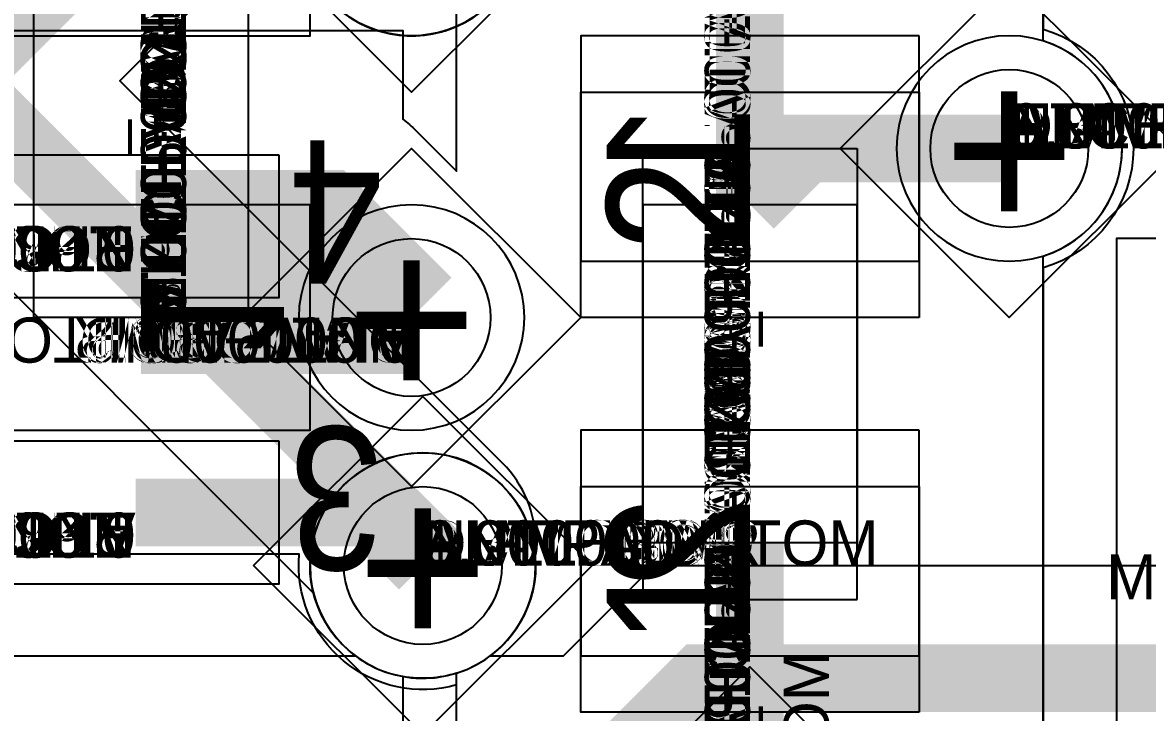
# Model space of a CAD drawing. Extents: x 0 to 323, y 0 to 320.
# Drawn here: x 75.988 to 80.975, y 175.653 to 178.714 of the extents above; entities that cross this region are included whole.
import ezdxf
from ezdxf.enums import TextEntityAlignment as Align

# ---------------------------------------------------------------- set-up
doc = ezdxf.new("R2010")
doc.units = 0
doc.header["$MEASUREMENT"] = 0
doc.layers.get('0').update_dxf_attribs({"linetype": 'CONTINUOUS'})
for name, color, linetype in [('CDN_FIGURES', 7, 'CONTINUOUS'), ('ETCH_BOTTOM', 7, 'CONTINUOUS'), ('ETCH_GND', 3, 'CONTINUOUS'), ('ETCH_INT1', 4, 'CONTINUOUS'), ('ETCH_INT2', 5, 'CONTINUOUS'), ('ETCH_PWR', 6, 'CONTINUOUS'), ('ETCH_TOP', 2, 'CONTINUOUS'), ('MANUFACTURING_NCLEGEND-1-6', 8, 'CONTINUOUS'), ('PACKAGE_GEOMETRY_ASSEMBLY_TOP', 11, 'CONTINUOUS'), ('PACKAGE_GEOMETRY_PIN_NUMBER', 9, 'CONTINUOUS')]:
    doc.layers.add(name, color=color, linetype=linetype)

# ---------------------------------------------------------------- blocks, each defined once
blk = doc.blocks.new('PAD_INFO')
for tag in ['SHAPE_TYPE', 'PAD_HEIGHT', 'PAD_LAYER', 'PAD_TYPE', 'PAD_WIDTH']:
    blk.add_attdef(tag, (0, 0), '', height=0.2)
at = {"flags": 2}
blk.add_attdef('CDN_TYPE', (0, 0), '', height=0.2, dxfattribs=at)
blk = doc.blocks.new('DRILL_INFO')
at = {"flags": 2}
blk.add_attdef('CDN_TYPE', (0, 0), '', height=0.2, dxfattribs=at)
for tag in ['FSHAPE', 'FCHAR', 'DRILL_HEIGHT', 'DIAMETER', 'PLATED', 'DRILL_WIDTH']:
    blk.add_attdef(tag, (0, 0), '', height=0.2)
blk = doc.blocks.new('VIA0700X0300')
at = {"layer": 'ETCH_BOTTOM'}
blk.add_circle((0, 0), 0.35, dxfattribs=at)
at = {"layer": 'ETCH_GND'}
blk.add_circle((0, 0), 0.35, dxfattribs=at)
at = {"layer": 'ETCH_INT1'}
blk.add_circle((0, 0), 0.35, dxfattribs=at)
at = {"layer": 'ETCH_INT2'}
blk.add_circle((0, 0), 0.35, dxfattribs=at)
at = {"layer": 'ETCH_PWR'}
blk.add_circle((0, 0), 0.35, dxfattribs=at)
at = {"layer": 'ETCH_TOP'}
blk.add_circle((0, 0), 0.35, dxfattribs=at)
ref = blk.add_blockref('PAD_INFO', (0, 0))
ref.add_attrib('PAD_LAYER', 'ETCH_TOP', (0, 0), dxfattribs={"height": 0.2})
ref.add_attrib('SHAPE_TYPE', 'NULL', (0, 0), dxfattribs={"height": 0.2})
ref.add_attrib('PAD_TYPE', 'ANTIPAD', (0, 0), dxfattribs={"height": 0.2})
ref.add_attrib('PAD_WIDTH', '0.000000', (0, 0), dxfattribs={"height": 0.2})
ref.add_attrib('PAD_HEIGHT', '0.000000', (0, 0), dxfattribs={"height": 0.2})
ref = blk.add_blockref('PAD_INFO', (0, 0))
ref.add_attrib('PAD_LAYER', 'ETCH_GND', (0, 0), dxfattribs={"height": 0.2})
ref.add_attrib('SHAPE_TYPE', 'NULL', (0, 0), dxfattribs={"height": 0.2})
ref.add_attrib('PAD_TYPE', 'ANTIPAD', (0, 0), dxfattribs={"height": 0.2})
ref.add_attrib('PAD_WIDTH', '0.000000', (0, 0), dxfattribs={"height": 0.2})
ref.add_attrib('PAD_HEIGHT', '0.000000', (0, 0), dxfattribs={"height": 0.2})
ref = blk.add_blockref('PAD_INFO', (0, 0))
ref.add_attrib('PAD_LAYER', 'ETCH_INT1', (0, 0), dxfattribs={"height": 0.2})
ref.add_attrib('SHAPE_TYPE', 'NULL', (0, 0), dxfattribs={"height": 0.2})
ref.add_attrib('PAD_TYPE', 'ANTIPAD', (0, 0), dxfattribs={"height": 0.2})
ref.add_attrib('PAD_WIDTH', '0.000000', (0, 0), dxfattribs={"height": 0.2})
ref.add_attrib('PAD_HEIGHT', '0.000000', (0, 0), dxfattribs={"height": 0.2})
ref = blk.add_blockref('PAD_INFO', (0, 0))
ref.add_attrib('PAD_LAYER', 'ETCH_INT2', (0, 0), dxfattribs={"height": 0.2})
ref.add_attrib('SHAPE_TYPE', 'NULL', (0, 0), dxfattribs={"height": 0.2})
ref.add_attrib('PAD_TYPE', 'ANTIPAD', (0, 0), dxfattribs={"height": 0.2})
ref.add_attrib('PAD_WIDTH', '0.000000', (0, 0), dxfattribs={"height": 0.2})
ref.add_attrib('PAD_HEIGHT', '0.000000', (0, 0), dxfattribs={"height": 0.2})
ref = blk.add_blockref('PAD_INFO', (0, 0))
ref.add_attrib('PAD_LAYER', 'ETCH_PWR', (0, 0), dxfattribs={"height": 0.2})
ref.add_attrib('SHAPE_TYPE', 'NULL', (0, 0), dxfattribs={"height": 0.2})
ref.add_attrib('PAD_TYPE', 'ANTIPAD', (0, 0), dxfattribs={"height": 0.2})
ref.add_attrib('PAD_WIDTH', '0.000000', (0, 0), dxfattribs={"height": 0.2})
ref.add_attrib('PAD_HEIGHT', '0.000000', (0, 0), dxfattribs={"height": 0.2})
ref = blk.add_blockref('PAD_INFO', (0, 0))
ref.add_attrib('PAD_LAYER', 'ETCH_BOTTOM', (0, 0), dxfattribs={"height": 0.2})
ref.add_attrib('SHAPE_TYPE', 'NULL', (0, 0), dxfattribs={"height": 0.2})
ref.add_attrib('PAD_TYPE', 'ANTIPAD', (0, 0), dxfattribs={"height": 0.2})
ref.add_attrib('PAD_WIDTH', '0.000000', (0, 0), dxfattribs={"height": 0.2})
ref.add_attrib('PAD_HEIGHT', '0.000000', (0, 0), dxfattribs={"height": 0.2})
ref = blk.add_blockref('PAD_INFO', (0, 0))
ref.add_attrib('PAD_LAYER', 'ETCH_TOP', (0, 0), dxfattribs={"height": 0.2})
ref.add_attrib('SHAPE_TYPE', 'NULL', (0, 0), dxfattribs={"height": 0.2})
ref.add_attrib('PAD_TYPE', 'THERMAL', (0, 0), dxfattribs={"height": 0.2})
ref.add_attrib('PAD_WIDTH', '0.000000', (0, 0), dxfattribs={"height": 0.2})
ref.add_attrib('PAD_HEIGHT', '0.000000', (0, 0), dxfattribs={"height": 0.2})
ref = blk.add_blockref('PAD_INFO', (0, 0))
ref.add_attrib('PAD_LAYER', 'ETCH_GND', (0, 0), dxfattribs={"height": 0.2})
ref.add_attrib('SHAPE_TYPE', 'NULL', (0, 0), dxfattribs={"height": 0.2})
ref.add_attrib('PAD_TYPE', 'THERMAL', (0, 0), dxfattribs={"height": 0.2})
ref.add_attrib('PAD_WIDTH', '0.000000', (0, 0), dxfattribs={"height": 0.2})
ref.add_attrib('PAD_HEIGHT', '0.000000', (0, 0), dxfattribs={"height": 0.2})
ref = blk.add_blockref('PAD_INFO', (0, 0))
ref.add_attrib('PAD_LAYER', 'ETCH_INT1', (0, 0), dxfattribs={"height": 0.2})
ref.add_attrib('SHAPE_TYPE', 'NULL', (0, 0), dxfattribs={"height": 0.2})
ref.add_attrib('PAD_TYPE', 'THERMAL', (0, 0), dxfattribs={"height": 0.2})
ref.add_attrib('PAD_WIDTH', '0.000000', (0, 0), dxfattribs={"height": 0.2})
ref.add_attrib('PAD_HEIGHT', '0.000000', (0, 0), dxfattribs={"height": 0.2})
ref = blk.add_blockref('PAD_INFO', (0, 0))
ref.add_attrib('PAD_LAYER', 'ETCH_INT2', (0, 0), dxfattribs={"height": 0.2})
ref.add_attrib('SHAPE_TYPE', 'NULL', (0, 0), dxfattribs={"height": 0.2})
ref.add_attrib('PAD_TYPE', 'THERMAL', (0, 0), dxfattribs={"height": 0.2})
ref.add_attrib('PAD_WIDTH', '0.000000', (0, 0), dxfattribs={"height": 0.2})
ref.add_attrib('PAD_HEIGHT', '0.000000', (0, 0), dxfattribs={"height": 0.2})
ref = blk.add_blockref('PAD_INFO', (0, 0))
ref.add_attrib('PAD_LAYER', 'ETCH_PWR', (0, 0), dxfattribs={"height": 0.2})
ref.add_attrib('SHAPE_TYPE', 'NULL', (0, 0), dxfattribs={"height": 0.2})
ref.add_attrib('PAD_TYPE', 'THERMAL', (0, 0), dxfattribs={"height": 0.2})
ref.add_attrib('PAD_WIDTH', '0.000000', (0, 0), dxfattribs={"height": 0.2})
ref.add_attrib('PAD_HEIGHT', '0.000000', (0, 0), dxfattribs={"height": 0.2})
ref = blk.add_blockref('PAD_INFO', (0, 0))
ref.add_attrib('PAD_LAYER', 'ETCH_BOTTOM', (0, 0), dxfattribs={"height": 0.2})
ref.add_attrib('SHAPE_TYPE', 'NULL', (0, 0), dxfattribs={"height": 0.2})
ref.add_attrib('PAD_TYPE', 'THERMAL', (0, 0), dxfattribs={"height": 0.2})
ref.add_attrib('PAD_WIDTH', '0.000000', (0, 0), dxfattribs={"height": 0.2})
ref.add_attrib('PAD_HEIGHT', '0.000000', (0, 0), dxfattribs={"height": 0.2})
ref = blk.add_blockref('PAD_INFO', (0, 0))
ref.add_attrib('PAD_LAYER', 'ETCH_TOP', (0, 0), dxfattribs={"height": 0.2})
ref.add_attrib('SHAPE_TYPE', 'CIRCLE', (0, 0), dxfattribs={"height": 0.2})
ref.add_attrib('PAD_TYPE', 'REGULAR', (0, 0), dxfattribs={"height": 0.2})
ref.add_attrib('PAD_WIDTH', '0.700000', (0, 0), dxfattribs={"height": 0.2})
ref.add_attrib('PAD_HEIGHT', '0.700000', (0, 0), dxfattribs={"height": 0.2})
ref = blk.add_blockref('PAD_INFO', (0, 0))
ref.add_attrib('PAD_LAYER', 'ETCH_GND', (0, 0), dxfattribs={"height": 0.2})
ref.add_attrib('SHAPE_TYPE', 'CIRCLE', (0, 0), dxfattribs={"height": 0.2})
ref.add_attrib('PAD_TYPE', 'REGULAR', (0, 0), dxfattribs={"height": 0.2})
ref.add_attrib('PAD_WIDTH', '0.700000', (0, 0), dxfattribs={"height": 0.2})
ref.add_attrib('PAD_HEIGHT', '0.700000', (0, 0), dxfattribs={"height": 0.2})
ref = blk.add_blockref('PAD_INFO', (0, 0))
ref.add_attrib('PAD_LAYER', 'ETCH_INT1', (0, 0), dxfattribs={"height": 0.2})
ref.add_attrib('SHAPE_TYPE', 'CIRCLE', (0, 0), dxfattribs={"height": 0.2})
ref.add_attrib('PAD_TYPE', 'REGULAR', (0, 0), dxfattribs={"height": 0.2})
ref.add_attrib('PAD_WIDTH', '0.700000', (0, 0), dxfattribs={"height": 0.2})
ref.add_attrib('PAD_HEIGHT', '0.700000', (0, 0), dxfattribs={"height": 0.2})
ref = blk.add_blockref('PAD_INFO', (0, 0))
ref.add_attrib('PAD_LAYER', 'ETCH_INT2', (0, 0), dxfattribs={"height": 0.2})
ref.add_attrib('SHAPE_TYPE', 'CIRCLE', (0, 0), dxfattribs={"height": 0.2})
ref.add_attrib('PAD_TYPE', 'REGULAR', (0, 0), dxfattribs={"height": 0.2})
ref.add_attrib('PAD_WIDTH', '0.700000', (0, 0), dxfattribs={"height": 0.2})
ref.add_attrib('PAD_HEIGHT', '0.700000', (0, 0), dxfattribs={"height": 0.2})
ref = blk.add_blockref('PAD_INFO', (0, 0))
ref.add_attrib('PAD_LAYER', 'ETCH_PWR', (0, 0), dxfattribs={"height": 0.2})
ref.add_attrib('SHAPE_TYPE', 'CIRCLE', (0, 0), dxfattribs={"height": 0.2})
ref.add_attrib('PAD_TYPE', 'REGULAR', (0, 0), dxfattribs={"height": 0.2})
ref.add_attrib('PAD_WIDTH', '0.700000', (0, 0), dxfattribs={"height": 0.2})
ref.add_attrib('PAD_HEIGHT', '0.700000', (0, 0), dxfattribs={"height": 0.2})
ref = blk.add_blockref('PAD_INFO', (0, 0))
ref.add_attrib('PAD_LAYER', 'ETCH_BOTTOM', (0, 0), dxfattribs={"height": 0.2})
ref.add_attrib('SHAPE_TYPE', 'CIRCLE', (0, 0), dxfattribs={"height": 0.2})
ref.add_attrib('PAD_TYPE', 'REGULAR', (0, 0), dxfattribs={"height": 0.2})
ref.add_attrib('PAD_WIDTH', '0.700000', (0, 0), dxfattribs={"height": 0.2})
ref.add_attrib('PAD_HEIGHT', '0.700000', (0, 0), dxfattribs={"height": 0.2})
ref = blk.add_blockref('DRILL_INFO', (0, 0))
ref.add_attrib('DIAMETER', '0.300000', (0, 0), dxfattribs={"height": 0.2})
ref.add_attrib('PLATED', 'PLATED', (0, 0), dxfattribs={"height": 0.2})
ref.add_attrib('FSHAPE', 'DIAMOND', (0, 0), dxfattribs={"height": 0.2})
ref.add_attrib('FCHAR', '+', (0, 0), dxfattribs={"height": 0.2})
ref.add_attrib('DRILL_WIDTH', '1.500000', (0, 0), dxfattribs={"height": 0.2})
ref.add_attrib('DRILL_HEIGHT', '1.500000', (0, 0), dxfattribs={"height": 0.2})
for tag in ['CDN_TYPE', 'PIN']:
    blk.add_attdef(tag, (0, 0), '', height=0.2)
at = {"flags": 2}
for tag in ['PSTKNAME', 'BBV']:
    blk.add_attdef(tag, (0, 0), '', height=0.2, dxfattribs=at)
blk = doc.blocks.new('FIGURE_DIAMOND')
at = {"layer": 'CDN_FIGURES'}
blk.add_lwpolyline([(-0.5, 0), (0, 0.5), (0.5, 0), (0, -0.5)], close=True, dxfattribs=at)
blk = doc.blocks.new('SMD50_25')
at = {"layer": 'ETCH_TOP'}
blk.add_lwpolyline([(-0.635, -0.3175), (-0.635, 0.3175), (0.635, 0.3175), (0.635, -0.3175)], close=True, dxfattribs=at)
ref = blk.add_blockref('PAD_INFO', (0, 0))
ref.add_attrib('PAD_LAYER', 'ETCH_TOP', (0, 0), dxfattribs={"height": 0.2})
ref.add_attrib('SHAPE_TYPE', 'NULL', (0, 0), dxfattribs={"height": 0.2})
ref.add_attrib('PAD_TYPE', 'ANTIPAD', (0, 0), dxfattribs={"height": 0.2})
ref.add_attrib('PAD_WIDTH', '0.000000', (0, 0), dxfattribs={"height": 0.2})
ref.add_attrib('PAD_HEIGHT', '0.000000', (0, 0), dxfattribs={"height": 0.2})
ref = blk.add_blockref('PAD_INFO', (0, 0))
ref.add_attrib('PAD_LAYER', 'ETCH_GND', (0, 0), dxfattribs={"height": 0.2})
ref.add_attrib('SHAPE_TYPE', 'NULL', (0, 0), dxfattribs={"height": 0.2})
ref.add_attrib('PAD_TYPE', 'ANTIPAD', (0, 0), dxfattribs={"height": 0.2})
ref.add_attrib('PAD_WIDTH', '0.000000', (0, 0), dxfattribs={"height": 0.2})
ref.add_attrib('PAD_HEIGHT', '0.000000', (0, 0), dxfattribs={"height": 0.2})
ref = blk.add_blockref('PAD_INFO', (0, 0))
ref.add_attrib('PAD_LAYER', 'ETCH_INT1', (0, 0), dxfattribs={"height": 0.2})
ref.add_attrib('SHAPE_TYPE', 'NULL', (0, 0), dxfattribs={"height": 0.2})
ref.add_attrib('PAD_TYPE', 'ANTIPAD', (0, 0), dxfattribs={"height": 0.2})
ref.add_attrib('PAD_WIDTH', '0.000000', (0, 0), dxfattribs={"height": 0.2})
ref.add_attrib('PAD_HEIGHT', '0.000000', (0, 0), dxfattribs={"height": 0.2})
ref = blk.add_blockref('PAD_INFO', (0, 0))
ref.add_attrib('PAD_LAYER', 'ETCH_INT2', (0, 0), dxfattribs={"height": 0.2})
ref.add_attrib('SHAPE_TYPE', 'NULL', (0, 0), dxfattribs={"height": 0.2})
ref.add_attrib('PAD_TYPE', 'ANTIPAD', (0, 0), dxfattribs={"height": 0.2})
ref.add_attrib('PAD_WIDTH', '0.000000', (0, 0), dxfattribs={"height": 0.2})
ref.add_attrib('PAD_HEIGHT', '0.000000', (0, 0), dxfattribs={"height": 0.2})
ref = blk.add_blockref('PAD_INFO', (0, 0))
ref.add_attrib('PAD_LAYER', 'ETCH_PWR', (0, 0), dxfattribs={"height": 0.2})
ref.add_attrib('SHAPE_TYPE', 'NULL', (0, 0), dxfattribs={"height": 0.2})
ref.add_attrib('PAD_TYPE', 'ANTIPAD', (0, 0), dxfattribs={"height": 0.2})
ref.add_attrib('PAD_WIDTH', '0.000000', (0, 0), dxfattribs={"height": 0.2})
ref.add_attrib('PAD_HEIGHT', '0.000000', (0, 0), dxfattribs={"height": 0.2})
ref = blk.add_blockref('PAD_INFO', (0, 0))
ref.add_attrib('PAD_LAYER', 'ETCH_BOTTOM', (0, 0), dxfattribs={"height": 0.2})
ref.add_attrib('SHAPE_TYPE', 'NULL', (0, 0), dxfattribs={"height": 0.2})
ref.add_attrib('PAD_TYPE', 'ANTIPAD', (0, 0), dxfattribs={"height": 0.2})
ref.add_attrib('PAD_WIDTH', '0.000000', (0, 0), dxfattribs={"height": 0.2})
ref.add_attrib('PAD_HEIGHT', '0.000000', (0, 0), dxfattribs={"height": 0.2})
ref = blk.add_blockref('PAD_INFO', (0, 0))
ref.add_attrib('PAD_LAYER', 'ETCH_TOP', (0, 0), dxfattribs={"height": 0.2})
ref.add_attrib('SHAPE_TYPE', 'NULL', (0, 0), dxfattribs={"height": 0.2})
ref.add_attrib('PAD_TYPE', 'THERMAL', (0, 0), dxfattribs={"height": 0.2})
ref.add_attrib('PAD_WIDTH', '0.000000', (0, 0), dxfattribs={"height": 0.2})
ref.add_attrib('PAD_HEIGHT', '0.000000', (0, 0), dxfattribs={"height": 0.2})
ref = blk.add_blockref('PAD_INFO', (0, 0))
ref.add_attrib('PAD_LAYER', 'ETCH_GND', (0, 0), dxfattribs={"height": 0.2})
ref.add_attrib('SHAPE_TYPE', 'NULL', (0, 0), dxfattribs={"height": 0.2})
ref.add_attrib('PAD_TYPE', 'THERMAL', (0, 0), dxfattribs={"height": 0.2})
ref.add_attrib('PAD_WIDTH', '0.000000', (0, 0), dxfattribs={"height": 0.2})
ref.add_attrib('PAD_HEIGHT', '0.000000', (0, 0), dxfattribs={"height": 0.2})
ref = blk.add_blockref('PAD_INFO', (0, 0))
ref.add_attrib('PAD_LAYER', 'ETCH_INT1', (0, 0), dxfattribs={"height": 0.2})
ref.add_attrib('SHAPE_TYPE', 'NULL', (0, 0), dxfattribs={"height": 0.2})
ref.add_attrib('PAD_TYPE', 'THERMAL', (0, 0), dxfattribs={"height": 0.2})
ref.add_attrib('PAD_WIDTH', '0.000000', (0, 0), dxfattribs={"height": 0.2})
ref.add_attrib('PAD_HEIGHT', '0.000000', (0, 0), dxfattribs={"height": 0.2})
ref = blk.add_blockref('PAD_INFO', (0, 0))
ref.add_attrib('PAD_LAYER', 'ETCH_INT2', (0, 0), dxfattribs={"height": 0.2})
ref.add_attrib('SHAPE_TYPE', 'NULL', (0, 0), dxfattribs={"height": 0.2})
ref.add_attrib('PAD_TYPE', 'THERMAL', (0, 0), dxfattribs={"height": 0.2})
ref.add_attrib('PAD_WIDTH', '0.000000', (0, 0), dxfattribs={"height": 0.2})
ref.add_attrib('PAD_HEIGHT', '0.000000', (0, 0), dxfattribs={"height": 0.2})
ref = blk.add_blockref('PAD_INFO', (0, 0))
ref.add_attrib('PAD_LAYER', 'ETCH_PWR', (0, 0), dxfattribs={"height": 0.2})
ref.add_attrib('SHAPE_TYPE', 'NULL', (0, 0), dxfattribs={"height": 0.2})
ref.add_attrib('PAD_TYPE', 'THERMAL', (0, 0), dxfattribs={"height": 0.2})
ref.add_attrib('PAD_WIDTH', '0.000000', (0, 0), dxfattribs={"height": 0.2})
ref.add_attrib('PAD_HEIGHT', '0.000000', (0, 0), dxfattribs={"height": 0.2})
ref = blk.add_blockref('PAD_INFO', (0, 0))
ref.add_attrib('PAD_LAYER', 'ETCH_BOTTOM', (0, 0), dxfattribs={"height": 0.2})
ref.add_attrib('SHAPE_TYPE', 'NULL', (0, 0), dxfattribs={"height": 0.2})
ref.add_attrib('PAD_TYPE', 'THERMAL', (0, 0), dxfattribs={"height": 0.2})
ref.add_attrib('PAD_WIDTH', '0.000000', (0, 0), dxfattribs={"height": 0.2})
ref.add_attrib('PAD_HEIGHT', '0.000000', (0, 0), dxfattribs={"height": 0.2})
ref = blk.add_blockref('PAD_INFO', (0, 0))
ref.add_attrib('PAD_LAYER', 'ETCH_TOP', (0, 0), dxfattribs={"height": 0.2})
ref.add_attrib('SHAPE_TYPE', 'RECTANGLE', (0, 0), dxfattribs={"height": 0.2})
ref.add_attrib('PAD_TYPE', 'REGULAR', (0, 0), dxfattribs={"height": 0.2})
ref.add_attrib('PAD_WIDTH', '1.270000', (0, 0), dxfattribs={"height": 0.2})
ref.add_attrib('PAD_HEIGHT', '0.635000', (0, 0), dxfattribs={"height": 0.2})
ref = blk.add_blockref('PAD_INFO', (0, 0))
ref.add_attrib('PAD_LAYER', 'ETCH_GND', (0, 0), dxfattribs={"height": 0.2})
ref.add_attrib('SHAPE_TYPE', 'NULL', (0, 0), dxfattribs={"height": 0.2})
ref.add_attrib('PAD_TYPE', 'REGULAR', (0, 0), dxfattribs={"height": 0.2})
ref.add_attrib('PAD_WIDTH', '0.000000', (0, 0), dxfattribs={"height": 0.2})
ref.add_attrib('PAD_HEIGHT', '0.000000', (0, 0), dxfattribs={"height": 0.2})
ref = blk.add_blockref('PAD_INFO', (0, 0))
ref.add_attrib('PAD_LAYER', 'ETCH_INT1', (0, 0), dxfattribs={"height": 0.2})
ref.add_attrib('SHAPE_TYPE', 'NULL', (0, 0), dxfattribs={"height": 0.2})
ref.add_attrib('PAD_TYPE', 'REGULAR', (0, 0), dxfattribs={"height": 0.2})
ref.add_attrib('PAD_WIDTH', '0.000000', (0, 0), dxfattribs={"height": 0.2})
ref.add_attrib('PAD_HEIGHT', '0.000000', (0, 0), dxfattribs={"height": 0.2})
ref = blk.add_blockref('PAD_INFO', (0, 0))
ref.add_attrib('PAD_LAYER', 'ETCH_INT2', (0, 0), dxfattribs={"height": 0.2})
ref.add_attrib('SHAPE_TYPE', 'NULL', (0, 0), dxfattribs={"height": 0.2})
ref.add_attrib('PAD_TYPE', 'REGULAR', (0, 0), dxfattribs={"height": 0.2})
ref.add_attrib('PAD_WIDTH', '0.000000', (0, 0), dxfattribs={"height": 0.2})
ref.add_attrib('PAD_HEIGHT', '0.000000', (0, 0), dxfattribs={"height": 0.2})
ref = blk.add_blockref('PAD_INFO', (0, 0))
ref.add_attrib('PAD_LAYER', 'ETCH_PWR', (0, 0), dxfattribs={"height": 0.2})
ref.add_attrib('SHAPE_TYPE', 'NULL', (0, 0), dxfattribs={"height": 0.2})
ref.add_attrib('PAD_TYPE', 'REGULAR', (0, 0), dxfattribs={"height": 0.2})
ref.add_attrib('PAD_WIDTH', '0.000000', (0, 0), dxfattribs={"height": 0.2})
ref.add_attrib('PAD_HEIGHT', '0.000000', (0, 0), dxfattribs={"height": 0.2})
ref = blk.add_blockref('PAD_INFO', (0, 0))
ref.add_attrib('PAD_LAYER', 'ETCH_BOTTOM', (0, 0), dxfattribs={"height": 0.2})
ref.add_attrib('SHAPE_TYPE', 'NULL', (0, 0), dxfattribs={"height": 0.2})
ref.add_attrib('PAD_TYPE', 'REGULAR', (0, 0), dxfattribs={"height": 0.2})
ref.add_attrib('PAD_WIDTH', '0.000000', (0, 0), dxfattribs={"height": 0.2})
ref.add_attrib('PAD_HEIGHT', '0.000000', (0, 0), dxfattribs={"height": 0.2})
ref = blk.add_blockref('DRILL_INFO', (0, 0))
ref.add_attrib('DIAMETER', '0.000000', (0, 0), dxfattribs={"height": 0.2})
ref.add_attrib('PLATED', 'NON_PLATED', (0, 0), dxfattribs={"height": 0.2})
ref.add_attrib('FSHAPE', 'NULL', (0, 0), dxfattribs={"height": 0.2})
ref.add_attrib('DRILL_WIDTH', '0.000000', (0, 0), dxfattribs={"height": 0.2})
ref.add_attrib('DRILL_HEIGHT', '0.000000', (0, 0), dxfattribs={"height": 0.2})
for tag in ['CDN_TYPE', 'PIN']:
    blk.add_attdef(tag, (0, 0), '', height=0.2)
at = {"flags": 2}
for tag in ['PSTKNAME', 'BBV']:
    blk.add_attdef(tag, (0, 0), '', height=0.2, dxfattribs=at)
blk = doc.blocks.new('SOIC8')
at = {"layer": 'ETCH_TOP'}
ref = blk.add_blockref('SMD50_25', (-2.4765, 1.905), dxfattribs=at)
ref.add_attrib('CDN_TYPE', 'PIN', (0, 0), dxfattribs={"height": 0.2})
ref.add_attrib('PIN', '1', (0, 0), dxfattribs={"height": 0.2})
ref = blk.add_blockref('SMD50_25', (-2.4765, 0.635), dxfattribs=at)
ref.add_attrib('CDN_TYPE', 'PIN', (0, 0), dxfattribs={"height": 0.2})
ref.add_attrib('PIN', '2', (0, 0), dxfattribs={"height": 0.2})
ref = blk.add_blockref('SMD50_25', (-2.4765, -0.635), dxfattribs=at)
ref.add_attrib('CDN_TYPE', 'PIN', (0, 0), dxfattribs={"height": 0.2})
ref.add_attrib('PIN', '3', (0, 0), dxfattribs={"height": 0.2})
ref = blk.add_blockref('SMD50_25', (-2.4765, -1.905), dxfattribs=at)
ref.add_attrib('CDN_TYPE', 'PIN', (0, 0), dxfattribs={"height": 0.2})
ref.add_attrib('PIN', '4', (0, 0), dxfattribs={"height": 0.2})
at = {"flags": 2}
for tag in ['SYMBOL_TYPE', 'CDN_TYPE', 'REFDES']:
    blk.add_attdef(tag, (0, 0), '', height=0.2, dxfattribs=at)
blk = doc.blocks.new('RC1000X1500TS')
at = {"layer": 'ETCH_TOP'}
blk.add_lwpolyline([(-0.5, -0.75), (-0.5, 0.75), (0.5, 0.75), (0.5, -0.75)], close=True, dxfattribs=at)
ref = blk.add_blockref('PAD_INFO', (0, 0))
ref.add_attrib('PAD_LAYER', 'ETCH_TOP', (0, 0), dxfattribs={"height": 0.2})
ref.add_attrib('SHAPE_TYPE', 'NULL', (0, 0), dxfattribs={"height": 0.2})
ref.add_attrib('PAD_TYPE', 'ANTIPAD', (0, 0), dxfattribs={"height": 0.2})
ref.add_attrib('PAD_WIDTH', '0.000000', (0, 0), dxfattribs={"height": 0.2})
ref.add_attrib('PAD_HEIGHT', '0.000000', (0, 0), dxfattribs={"height": 0.2})
ref = blk.add_blockref('PAD_INFO', (0, 0))
ref.add_attrib('PAD_LAYER', 'ETCH_GND', (0, 0), dxfattribs={"height": 0.2})
ref.add_attrib('SHAPE_TYPE', 'NULL', (0, 0), dxfattribs={"height": 0.2})
ref.add_attrib('PAD_TYPE', 'ANTIPAD', (0, 0), dxfattribs={"height": 0.2})
ref.add_attrib('PAD_WIDTH', '0.000000', (0, 0), dxfattribs={"height": 0.2})
ref.add_attrib('PAD_HEIGHT', '0.000000', (0, 0), dxfattribs={"height": 0.2})
ref = blk.add_blockref('PAD_INFO', (0, 0))
ref.add_attrib('PAD_LAYER', 'ETCH_INT1', (0, 0), dxfattribs={"height": 0.2})
ref.add_attrib('SHAPE_TYPE', 'NULL', (0, 0), dxfattribs={"height": 0.2})
ref.add_attrib('PAD_TYPE', 'ANTIPAD', (0, 0), dxfattribs={"height": 0.2})
ref.add_attrib('PAD_WIDTH', '0.000000', (0, 0), dxfattribs={"height": 0.2})
ref.add_attrib('PAD_HEIGHT', '0.000000', (0, 0), dxfattribs={"height": 0.2})
ref = blk.add_blockref('PAD_INFO', (0, 0))
ref.add_attrib('PAD_LAYER', 'ETCH_INT2', (0, 0), dxfattribs={"height": 0.2})
ref.add_attrib('SHAPE_TYPE', 'NULL', (0, 0), dxfattribs={"height": 0.2})
ref.add_attrib('PAD_TYPE', 'ANTIPAD', (0, 0), dxfattribs={"height": 0.2})
ref.add_attrib('PAD_WIDTH', '0.000000', (0, 0), dxfattribs={"height": 0.2})
ref.add_attrib('PAD_HEIGHT', '0.000000', (0, 0), dxfattribs={"height": 0.2})
ref = blk.add_blockref('PAD_INFO', (0, 0))
ref.add_attrib('PAD_LAYER', 'ETCH_PWR', (0, 0), dxfattribs={"height": 0.2})
ref.add_attrib('SHAPE_TYPE', 'NULL', (0, 0), dxfattribs={"height": 0.2})
ref.add_attrib('PAD_TYPE', 'ANTIPAD', (0, 0), dxfattribs={"height": 0.2})
ref.add_attrib('PAD_WIDTH', '0.000000', (0, 0), dxfattribs={"height": 0.2})
ref.add_attrib('PAD_HEIGHT', '0.000000', (0, 0), dxfattribs={"height": 0.2})
ref = blk.add_blockref('PAD_INFO', (0, 0))
ref.add_attrib('PAD_LAYER', 'ETCH_BOTTOM', (0, 0), dxfattribs={"height": 0.2})
ref.add_attrib('SHAPE_TYPE', 'NULL', (0, 0), dxfattribs={"height": 0.2})
ref.add_attrib('PAD_TYPE', 'ANTIPAD', (0, 0), dxfattribs={"height": 0.2})
ref.add_attrib('PAD_WIDTH', '0.000000', (0, 0), dxfattribs={"height": 0.2})
ref.add_attrib('PAD_HEIGHT', '0.000000', (0, 0), dxfattribs={"height": 0.2})
ref = blk.add_blockref('PAD_INFO', (0, 0))
ref.add_attrib('PAD_LAYER', 'ETCH_TOP', (0, 0), dxfattribs={"height": 0.2})
ref.add_attrib('SHAPE_TYPE', 'NULL', (0, 0), dxfattribs={"height": 0.2})
ref.add_attrib('PAD_TYPE', 'THERMAL', (0, 0), dxfattribs={"height": 0.2})
ref.add_attrib('PAD_WIDTH', '0.000000', (0, 0), dxfattribs={"height": 0.2})
ref.add_attrib('PAD_HEIGHT', '0.000000', (0, 0), dxfattribs={"height": 0.2})
ref = blk.add_blockref('PAD_INFO', (0, 0))
ref.add_attrib('PAD_LAYER', 'ETCH_GND', (0, 0), dxfattribs={"height": 0.2})
ref.add_attrib('SHAPE_TYPE', 'NULL', (0, 0), dxfattribs={"height": 0.2})
ref.add_attrib('PAD_TYPE', 'THERMAL', (0, 0), dxfattribs={"height": 0.2})
ref.add_attrib('PAD_WIDTH', '0.000000', (0, 0), dxfattribs={"height": 0.2})
ref.add_attrib('PAD_HEIGHT', '0.000000', (0, 0), dxfattribs={"height": 0.2})
ref = blk.add_blockref('PAD_INFO', (0, 0))
ref.add_attrib('PAD_LAYER', 'ETCH_INT1', (0, 0), dxfattribs={"height": 0.2})
ref.add_attrib('SHAPE_TYPE', 'NULL', (0, 0), dxfattribs={"height": 0.2})
ref.add_attrib('PAD_TYPE', 'THERMAL', (0, 0), dxfattribs={"height": 0.2})
ref.add_attrib('PAD_WIDTH', '0.000000', (0, 0), dxfattribs={"height": 0.2})
ref.add_attrib('PAD_HEIGHT', '0.000000', (0, 0), dxfattribs={"height": 0.2})
ref = blk.add_blockref('PAD_INFO', (0, 0))
ref.add_attrib('PAD_LAYER', 'ETCH_INT2', (0, 0), dxfattribs={"height": 0.2})
ref.add_attrib('SHAPE_TYPE', 'NULL', (0, 0), dxfattribs={"height": 0.2})
ref.add_attrib('PAD_TYPE', 'THERMAL', (0, 0), dxfattribs={"height": 0.2})
ref.add_attrib('PAD_WIDTH', '0.000000', (0, 0), dxfattribs={"height": 0.2})
ref.add_attrib('PAD_HEIGHT', '0.000000', (0, 0), dxfattribs={"height": 0.2})
ref = blk.add_blockref('PAD_INFO', (0, 0))
ref.add_attrib('PAD_LAYER', 'ETCH_PWR', (0, 0), dxfattribs={"height": 0.2})
ref.add_attrib('SHAPE_TYPE', 'NULL', (0, 0), dxfattribs={"height": 0.2})
ref.add_attrib('PAD_TYPE', 'THERMAL', (0, 0), dxfattribs={"height": 0.2})
ref.add_attrib('PAD_WIDTH', '0.000000', (0, 0), dxfattribs={"height": 0.2})
ref.add_attrib('PAD_HEIGHT', '0.000000', (0, 0), dxfattribs={"height": 0.2})
ref = blk.add_blockref('PAD_INFO', (0, 0))
ref.add_attrib('PAD_LAYER', 'ETCH_BOTTOM', (0, 0), dxfattribs={"height": 0.2})
ref.add_attrib('SHAPE_TYPE', 'NULL', (0, 0), dxfattribs={"height": 0.2})
ref.add_attrib('PAD_TYPE', 'THERMAL', (0, 0), dxfattribs={"height": 0.2})
ref.add_attrib('PAD_WIDTH', '0.000000', (0, 0), dxfattribs={"height": 0.2})
ref.add_attrib('PAD_HEIGHT', '0.000000', (0, 0), dxfattribs={"height": 0.2})
ref = blk.add_blockref('PAD_INFO', (0, 0))
ref.add_attrib('PAD_LAYER', 'ETCH_GND', (0, 0), dxfattribs={"height": 0.2})
ref.add_attrib('SHAPE_TYPE', 'NULL', (0, 0), dxfattribs={"height": 0.2})
ref.add_attrib('PAD_TYPE', 'REGULAR', (0, 0), dxfattribs={"height": 0.2})
ref.add_attrib('PAD_WIDTH', '0.000000', (0, 0), dxfattribs={"height": 0.2})
ref.add_attrib('PAD_HEIGHT', '0.000000', (0, 0), dxfattribs={"height": 0.2})
ref = blk.add_blockref('PAD_INFO', (0, 0))
ref.add_attrib('PAD_LAYER', 'ETCH_INT1', (0, 0), dxfattribs={"height": 0.2})
ref.add_attrib('SHAPE_TYPE', 'NULL', (0, 0), dxfattribs={"height": 0.2})
ref.add_attrib('PAD_TYPE', 'REGULAR', (0, 0), dxfattribs={"height": 0.2})
ref.add_attrib('PAD_WIDTH', '0.000000', (0, 0), dxfattribs={"height": 0.2})
ref.add_attrib('PAD_HEIGHT', '0.000000', (0, 0), dxfattribs={"height": 0.2})
ref = blk.add_blockref('PAD_INFO', (0, 0))
ref.add_attrib('PAD_LAYER', 'ETCH_INT2', (0, 0), dxfattribs={"height": 0.2})
ref.add_attrib('SHAPE_TYPE', 'NULL', (0, 0), dxfattribs={"height": 0.2})
ref.add_attrib('PAD_TYPE', 'REGULAR', (0, 0), dxfattribs={"height": 0.2})
ref.add_attrib('PAD_WIDTH', '0.000000', (0, 0), dxfattribs={"height": 0.2})
ref.add_attrib('PAD_HEIGHT', '0.000000', (0, 0), dxfattribs={"height": 0.2})
ref = blk.add_blockref('PAD_INFO', (0, 0))
ref.add_attrib('PAD_LAYER', 'ETCH_PWR', (0, 0), dxfattribs={"height": 0.2})
ref.add_attrib('SHAPE_TYPE', 'NULL', (0, 0), dxfattribs={"height": 0.2})
ref.add_attrib('PAD_TYPE', 'REGULAR', (0, 0), dxfattribs={"height": 0.2})
ref.add_attrib('PAD_WIDTH', '0.000000', (0, 0), dxfattribs={"height": 0.2})
ref.add_attrib('PAD_HEIGHT', '0.000000', (0, 0), dxfattribs={"height": 0.2})
ref = blk.add_blockref('PAD_INFO', (0, 0))
ref.add_attrib('PAD_LAYER', 'ETCH_BOTTOM', (0, 0), dxfattribs={"height": 0.2})
ref.add_attrib('SHAPE_TYPE', 'NULL', (0, 0), dxfattribs={"height": 0.2})
ref.add_attrib('PAD_TYPE', 'REGULAR', (0, 0), dxfattribs={"height": 0.2})
ref.add_attrib('PAD_WIDTH', '0.000000', (0, 0), dxfattribs={"height": 0.2})
ref.add_attrib('PAD_HEIGHT', '0.000000', (0, 0), dxfattribs={"height": 0.2})
ref = blk.add_blockref('DRILL_INFO', (0, 0))
ref.add_attrib('DIAMETER', '0.000000', (0, 0), dxfattribs={"height": 0.2})
ref.add_attrib('PLATED', 'PLATED', (0, 0), dxfattribs={"height": 0.2})
ref.add_attrib('FSHAPE', 'NULL', (0, 0), dxfattribs={"height": 0.2})
ref.add_attrib('DRILL_WIDTH', '0.000000', (0, 0), dxfattribs={"height": 0.2})
ref.add_attrib('DRILL_HEIGHT', '0.000000', (0, 0), dxfattribs={"height": 0.2})
ref = blk.add_blockref('PAD_INFO', (0, 0))
ref.add_attrib('PAD_LAYER', 'ETCH_TOP', (0, 0), dxfattribs={"height": 0.2})
ref.add_attrib('SHAPE_TYPE', 'RECTANGLE', (0, 0), dxfattribs={"height": 0.2})
ref.add_attrib('PAD_TYPE', 'REGULAR', (0, 0), dxfattribs={"height": 0.2})
ref.add_attrib('PAD_WIDTH', '1.000000', (0, 0), dxfattribs={"height": 0.2})
ref.add_attrib('PAD_HEIGHT', '1.500000', (0, 0), dxfattribs={"height": 0.2})
for tag in ['CDN_TYPE', 'PIN']:
    blk.add_attdef(tag, (0, 0), '', height=0.2)
at = {"flags": 2}
for tag in ['PSTKNAME', 'BBV']:
    blk.add_attdef(tag, (0, 0), '', height=0.2, dxfattribs=at)
blk = doc.blocks.new('F56')
at = {"layer": 'PACKAGE_GEOMETRY_ASSEMBLY_TOP'}
blk.add_lwpolyline([(0, -0.475), (1.75, -0.475), (1.75, 0.475), (0, 0.475)], close=True, dxfattribs=at)
at = {"layer": 'ETCH_TOP'}
ref = blk.add_blockref('RC1000X1500TS', (0, 0), dxfattribs=at)
ref.add_attrib('CDN_TYPE', 'PIN', (0, 0), dxfattribs={"height": 0.2})
ref.add_attrib('PIN', '1', (0, 0), dxfattribs={"height": 0.2})
ref = blk.add_blockref('RC1000X1500TS', (1.75, 0), dxfattribs=at)
ref.add_attrib('CDN_TYPE', 'PIN', (0, 0), dxfattribs={"height": 0.2})
ref.add_attrib('PIN', '2', (0, 0), dxfattribs={"height": 0.2})
at = {"flags": 2}
for tag in ['SYMBOL_TYPE', 'CDN_TYPE', 'REFDES']:
    blk.add_attdef(tag, (0, 0), '', height=0.2, dxfattribs=at)

msp = doc.modelspace()

# ---------------------------------------------------------------- linework, layer by layer
at = {"layer": 'ETCH_BOTTOM'}
msp.add_lwpolyline([(79.7127, 175.3347, -1.558329), (78.7125, 175.3347), (78.7125, 175.3554), (77.9125, 175.3554), (77.9125, 175.7762, -0.526221), (77.2148, 176.3554), (75.2125, 176.3554), (75.2125, 180.2056), (77.8127, 180.2056), (77.8127, 179.6964, -0.336002), (78.2604, 179.2056), (80.5127, 179.2056), (80.5127, 178.6847, -0.755811), (80.5127, 177.6263), (80.5127, 175.3554), (79.7127, 175.3554)], format="xyb", close=True, dxfattribs=at)
for points in [[(79.2126, 178.1555, 0.3, 0.3, 0), (80.3626, 178.1555, 0.3, 0.3, 0)], [(76.5126, 177.4055, 0.5, 0.5, 0), (77.7126, 177.4055, 0.5, 0.5, 0)], [(79.2126, 176.4055, 0.3, 0.3, 0), (79.2126, 175.1055, 0.3, 0.3, 0)]]:
    msp.add_lwpolyline(points, format="xyseb", dxfattribs=at)
at = {"layer": 'ETCH_GND'}
for points in [[(80.8627, 178.1555, 1), (79.8625, 178.1555, 1)], [(78.2127, 177.4055, 1), (77.2125, 177.4055, 1)], [(78.2627, 176.3055, 1), (77.2625, 176.3055, 1)]]:
    msp.add_lwpolyline(points, format="xyb", close=True, dxfattribs=at)
at = {"layer": 'ETCH_INT1'}
for points, format in [([(75.7126, 178.4555, 0.3, 0.3, 0), (76.3126, 179.0555, 0.3, 0.3, 0), (76.3126, 179.1555, 0.3, 0.3, 0), (77.2626, 180.1055, 0.3, 0.3, 0), (79.2426, 180.1055, 0.3, 0.3, 0), (79.9426, 179.4055, 0.3, 0.3, 0), (84.6626, 179.4055, 0.3, 0.3, 0), (85.3626, 180.1055, 0.3, 0.3, 0), (89.5626, 180.1055, 0.3, 0.3, 0)], "xyseb"), ([(72.636, 177.9554), (75.5055, 177.9554), (77.2777, 176.1832, 0.883515), (78.2627, 176.3055), (78.2627, 176.4055, 0.198912), (78.1162, 176.7591), (76.4198, 178.4555), (76.8127, 178.8484), (76.8127, 178.9484), (77.295, 179.4306, 2.65629), (77.931, 179.6054), (79.0355, 179.6054), (79.7355, 178.9054), (84.8697, 178.9054), (85.5697, 179.6054), (88.1693, 179.6054, 1.86305)], "xyb"), ([(77.7626, 176.3055, 0.3, 0.3, 0), (77.7626, 176.4055, 0.3, 0.3, 0), (75.7126, 178.4555, 0.3, 0.3, 0)], "xyseb")]:
    msp.add_lwpolyline(points, format=format, dxfattribs=at)
msp.add_lwpolyline([(80.8627, 178.1555, 1), (79.8625, 178.1555, 1)], format="xyb", close=True, dxfattribs=at)
at = {"layer": 'ETCH_INT2'}
for points, format in [([(143.3126, 210.5862, 0.3, 0.3, 0), (127.4319, 194.7055, 0.3, 0.3, 0), (127.3126, 194.7055, 0.3, 0.3, 0), (124.8626, 192.2555, 0.3, 0.3, 0), (124.8626, 186.6055, 0.3, 0.3, 0), (119.0846, 180.8275, 0.3, 0.3, 0), (119.0846, 180.7082, 0.3, 0.3, 0), (114.2269, 175.8505, 0.3, 0.3, 0), (105.8483, 175.8505, 0.3, 0.3, 0), (105.6033, 175.6055, 0.3, 0.3, 0), (85.7819, 175.6055, 0.3, 0.3, 0), (85.5819, 175.8055, 0.3, 0.3, 0), (78.9933, 175.8055, 0.3, 0.3, 0), (78.5933, 175.4055, 0.3, 0.3, 0), (70.0433, 175.4055, 0.3, 0.3, 0), (69.6433, 175.0055, 0.3, 0.3, 0), (53.5819, 175.0055, 0.3, 0.3, 0), (52.9819, 175.6055, 0.3, 0.3, 0), (48.3433, 175.6055, 0.3, 0.3, 0), (47.9433, 175.2055, 0.3, 0.3, 0), (22.3626, 175.2055, 0.3, 0.3, 0), (19.7426, 177.8255, 0.3, 0.3, 0), (16.0126, 177.8255, 0.3, 0.3, 0)], "xyseb"), ([(88.1022, 179.4554), (81.2824, 179.4554), (80.8407, 179.897, -0.564335), (79.9845, 179.897), (79.4428, 179.3554), (78.171, 179.3554, -1.52703), (77.2542, 179.3554), (70.739, 179.3554), (70.639, 179.2554), (69.6862, 179.2554), (69.5862, 179.3554), (59.9324, 179.3554), (59.3407, 179.947, -0.564335), (58.4845, 179.947), (58.0228, 179.4854), (50.819, 179.4854)], "xyb"), ([(53.789, 175.5056), (59.6355, 175.5056, -1.362386), (60.5897, 175.5056), (69.4362, 175.5056), (69.8362, 175.9056), (77.4623, 175.9056, -2.997003), (78.0629, 175.9056), (78.3862, 175.9056), (78.7862, 176.3056), (85.789, 176.3056)], "xyb")]:
    msp.add_lwpolyline(points, format=format, dxfattribs=at)
for points in [[(80.8627, 178.1555, 1), (79.8625, 178.1555, 1)], [(78.2127, 177.4055, 1), (77.2125, 177.4055, 1)]]:
    msp.add_lwpolyline(points, format="xyb", close=True, dxfattribs=at)
at = {"layer": 'ETCH_PWR'}
for points in [[(78.2127, 179.1555, 1), (77.2125, 179.1555, 1)], [(80.8627, 178.1555, 1), (79.8625, 178.1555, 1)], [(78.2127, 177.4055, 1), (77.2125, 177.4055, 1)], [(78.2627, 176.3055, 1), (77.2625, 176.3055, 1)]]:
    msp.add_lwpolyline(points, format="xyb", close=True, dxfattribs=at)
at = {"layer": 'ETCH_TOP'}
for points, format in [([(78.2625, 171.1054), (78.2625, 174.9556), (78.7355, 174.9556, -0.076203), (78.7125, 175.1054), (77.9125, 175.1054), (77.9125, 175.8284, -0.12112), (77.6742, 175.8133), (77.6742, 173.1329), (76.4387, 173.1329), (76.2369, 172.9312, -0.892973), (75.304, 173.674), (75.304, 174.7054), (75.114, 174.7054), (74.1625, 175.6569), (74.1625, 179.1054), (69.9625, 179.1054), (69.9625, 181.7056), (72.5138, 181.7056), (72.0625, 182.1569), (72.0625, 184.6555, -0.198912), (72.2383, 185.0798), (72.2733, 185.1148, -0.15136), (72.5875, 185.2804), (72.5875, 190.4784, -0.693795)], "xyb"), ([(77.5627, 181.7056), (77.5627, 179.1054), (75.3627, 179.1054), (75.3627, 178.6781), (77.6742, 178.6781), (77.6742, 178.2856, -0.032061), (77.7319, 178.2348), (77.9125, 178.0543), (77.9125, 178.9556), (78.7125, 178.9556), (78.7125, 179.1054), (77.9125, 179.1054), (77.9125, 182.9556)], "xyb"), ([(79.2126, 180.1555, 0.3, 0.3, 0), (79.2126, 177.9055, 0.3, 0.3, 0)], "xyseb"), ([(82.4356, 177.7556), (80.8375, 177.7556), (80.8375, 175.3056), (80.5127, 175.3056), (80.5127, 177.6785, 0.733667), (80.5127, 178.6325), (80.5127, 178.9556), (79.7127, 178.9556), (79.7127, 179.1054), (80.5127, 179.1054), (80.5127, 179.6655, 0.206315), (80.8375, 179.8918), (80.8375, 179.2554), (81.6646, 179.2554, 0.177276)], "xyb"), ([(80.3626, 178.1555, 0.3, 0.3, 0), (79.4626, 178.1555, 0.3, 0.3, 0), (79.2126, 177.9055, 0.3, 0.3, 0)], "xyseb"), ([(77.7126, 177.4055, 0.5, 0.5, 0), (77.3076, 177.8105, 0.5, 0.5, 0), (76.4891, 177.8105, 0.5, 0.5, 0)], "xyseb"), ([(76.4891, 176.5405, 0.3, 0.3, 0), (77.5276, 176.5405, 0.3, 0.3, 0), (77.7626, 176.3055, 0.3, 0.3, 0)], "xyseb"), ([(79.2126, 175.1055, 0.3, 0.3, 0), (79.2126, 176.1555, 0.3, 0.3, 0)], "xyseb")]:
    msp.add_lwpolyline(points, format=format, dxfattribs=at)

# ---------------------------------------------------------------- block references
at = {"xscale": -1}
for p, rotation in [((76.5126, 177.4055), 270), ((79.2126, 178.1555), 90)]:
    msp.add_blockref('F56', p, dxfattribs=dict(at, rotation=rotation))
for name, p, rotation in [('F56', (79.2126, 176.1555), 90), ('SOIC8', (74.0126, 175.9055), 180), ('F56', (79.5626, 172.1555), 90)]:
    msp.add_blockref(name, p, dxfattribs=dict(rotation=rotation))
msp.add_blockref('F56', (84.5626, 176.1555), dxfattribs=at)
at = {"layer": 'ETCH_TOP'}
for p in [(80.3626, 178.1555), (77.7626, 176.3055)]:
    msp.add_blockref('VIA0700X0300', p, dxfattribs=at)
at = {"layer": 'ETCH_TOP', "rotation": 180}
msp.add_blockref('VIA0700X0300', (77.7126, 177.4055), dxfattribs=at)
at = {"layer": 'MANUFACTURING_NCLEGEND-1-6', "xscale": 1.5, "yscale": 1.5}
for p in [(77.7126, 179.1555), (80.3626, 178.1555), (77.7126, 177.4055), (77.7626, 176.3055), (79.2126, 175.1055)]:
    msp.add_blockref('FIGURE_DIAMOND', p, dxfattribs=at)

# ---------------------------------------------------------------- texts
at = {"layer": 'MANUFACTURING_NCLEGEND-1-6'}
for p in [(80.3626, 178.1555), (77.7126, 177.4055), (77.7626, 176.3055)]:
    msp.add_text('+', height=0.75, dxfattribs=at).set_placement(p, align=Align.MIDDLE_CENTER)
at = {"layer": 'PACKAGE_GEOMETRY_PIN_NUMBER', "text_generation_flag": 2, "width": 0.88}
for s, rotation, p in [('1', 90, (79.2126, 178.1555)), ('1', 270, (76.5126, 177.4055)), ('2', 90, (79.2126, 176.4055))]:
    msp.add_text(s, height=0.635, rotation=rotation, dxfattribs=at).set_placement(p, align=Align.CENTER)
at = {"layer": 'PACKAGE_GEOMETRY_PIN_NUMBER', "width": 0.88}
for s, rotation, p in [('4', 180, (77.3781, 178.1915)), ('2', 90, (79.2126, 177.9055)), ('3', 180, (77.3781, 176.9215)), ('1', 90, (79.2126, 176.1555))]:
    msp.add_text(s, height=0.635, rotation=rotation, dxfattribs=at).set_placement(p, align=Align.CENTER)

doc.saveas('drawing.dxf')
